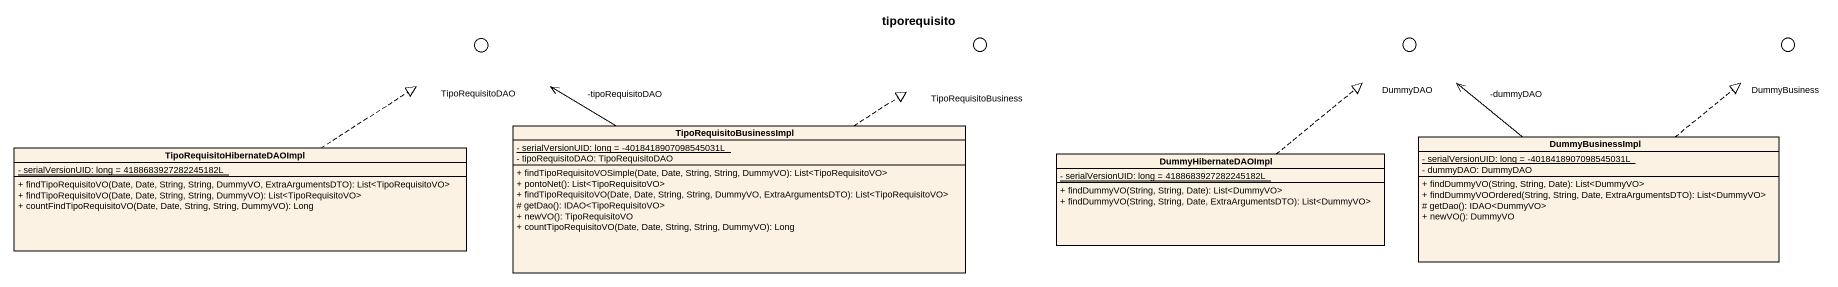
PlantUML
@startuml
title tiporequisito
allowmixing
hide circle
hide empty members
skinparam classAttributeIconSize 0
() TipoRequisitoDAO <<interface>>
() TipoRequisitoBusiness <<interface>>
() DummyDAO <<interface>>
() DummyBusiness <<interface>>
class "TipoRequisitoHibernateDAOImpl" as TipoRequisitoHibernateDAOImp {
  {static} - serialVersionUID: long = 4188683927282245182L
  + findTipoRequisitoVO(Date, Date, String, String, DummyVO, ExtraArgumentsDTO): List<TipoRequisitoVO>
  + findTipoRequisitoVO(Date, Date, String, String, DummyVO): List<TipoRequisitoVO>
  + countFindTipoRequisitoVO(Date, Date, String, String, DummyVO): Long
}
class TipoRequisitoBusinessImpl {
  {static} - serialVersionUID: long = -4018418907098545031L
  - tipoRequisitoDAO: TipoRequisitoDAO
  + findTipoRequisitoVOSimple(Date, Date, String, String, DummyVO): List<TipoRequisitoVO>
  + pontoNet(): List<TipoRequisitoVO>
  + findTipoRequisitoVO(Date, Date, String, String, DummyVO, ExtraArgumentsDTO): List<TipoRequisitoVO>
  # getDao(): IDAO<TipoRequisitoVO>
  + newVO(): TipoRequisitoVO
  + countTipoRequisitoVO(Date, Date, String, String, DummyVO): Long
}
class DummyBusinessImpl {
  {static} - serialVersionUID: long = -4018418907098545031L
  - dummyDAO: DummyDAO
  + findDummyVO(String, String, Date): List<DummyVO>
  + findDummyVOOrdered(String, String, Date, ExtraArgumentsDTO): List<DummyVO>
  # getDao(): IDAO<DummyVO>
  + newVO(): DummyVO
}
class DummyHibernateDAOImpl {
  {static} - serialVersionUID: long = 4188683927282245182L
  + findDummyVO(String, String, Date): List<DummyVO>
  + findDummyVO(String, String, Date, ExtraArgumentsDTO): List<DummyVO>
}
TipoRequisitoHibernateDAOImp .up.|> TipoRequisitoDAO
TipoRequisitoBusinessImpl -left-> "-tipoRequisitoDAO" TipoRequisitoDAO
TipoRequisitoBusinessImpl .up.|> TipoRequisitoBusiness
DummyBusinessImpl -up-> "-dummyDAO" DummyDAO
DummyBusinessImpl .up.|> DummyBusiness
DummyHibernateDAOImpl .up.|> DummyDAO
@enduml
